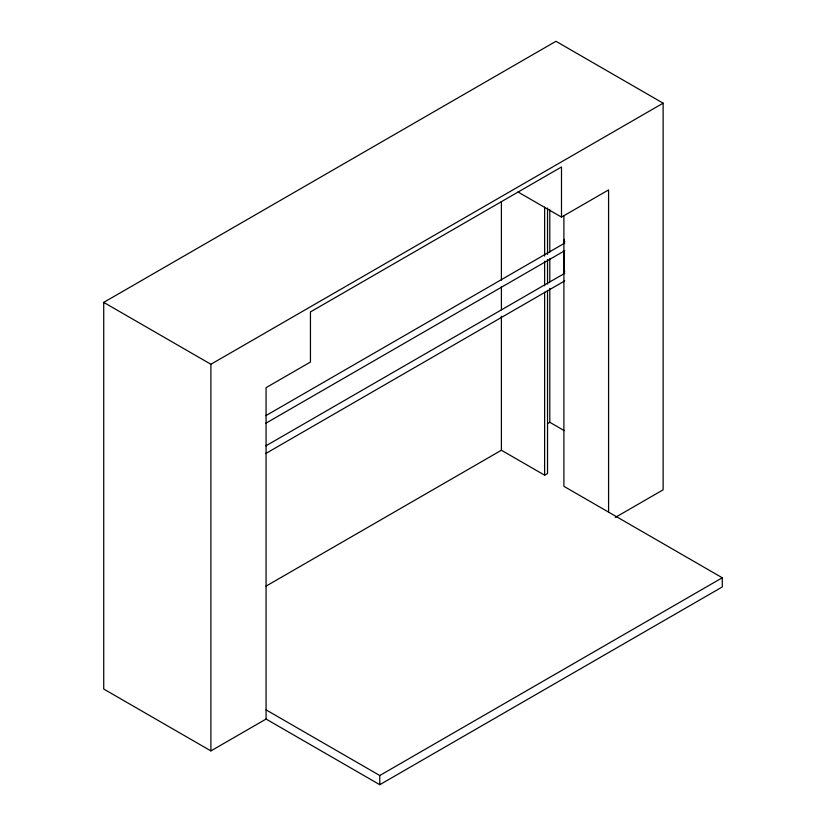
<?xml version="1.0" encoding="UTF-8"?>
<svg xmlns="http://www.w3.org/2000/svg" width="826" height="826" viewBox="0 0 826 826"><rect width="100%" height="100%" fill="white"/><g stroke="black" fill="none" stroke-linecap="round" stroke-linejoin="round"><path stroke-width="1.24" d="M563.838 243.536L564.148 239.375M563.9 215.679L563.9 486.328L722.275 577.766L722.275 586.956L379.774 784.7L266.075 719.054L210.898 750.906L103.725 689.029L103.725 302.388L555.95 41.3L663.133 103.178L663.133 489.818L615.256 517.458M103.725 302.388L210.898 364.266L663.133 103.178M517.954 191.962L561.494 217.104L608.576 189.918L608.576 512.12M563.838 241.016L564.767 241.481M265.838 415.654L564.798 243.05M265.776 423.284L564.736 250.681M563.838 251.094L564.148 272.518M265.838 445.875L564.798 273.272M265.776 453.505L564.736 280.892M265.993 586.15L501.403 450.242L544.633 475.198L547.535 473.525L547.535 290.515M547.576 423.573L549.796 422.292L564.22 430.625M266.075 709.864L379.774 775.511L722.275 577.766M563.838 271.238L564.767 271.702M561.494 217.104L561.494 166.986L310.442 311.929L310.442 362.046L266.075 387.662L266.075 719.054M549.796 209.732L549.796 252.24M549.796 258.683L549.796 281.873M549.796 288.315L549.796 422.292M547.535 208.028L547.535 254.429M547.535 259.581L547.535 284.072M544.633 207.13L544.633 256.101M544.633 261.264L544.633 285.744M544.633 292.187L544.633 475.198M501.403 201.503L501.403 280.117M501.403 286.56L501.403 309.76M501.403 316.203L501.403 450.242M379.774 775.511L379.774 784.7M210.898 364.266L210.898 750.906"/></g></svg>
